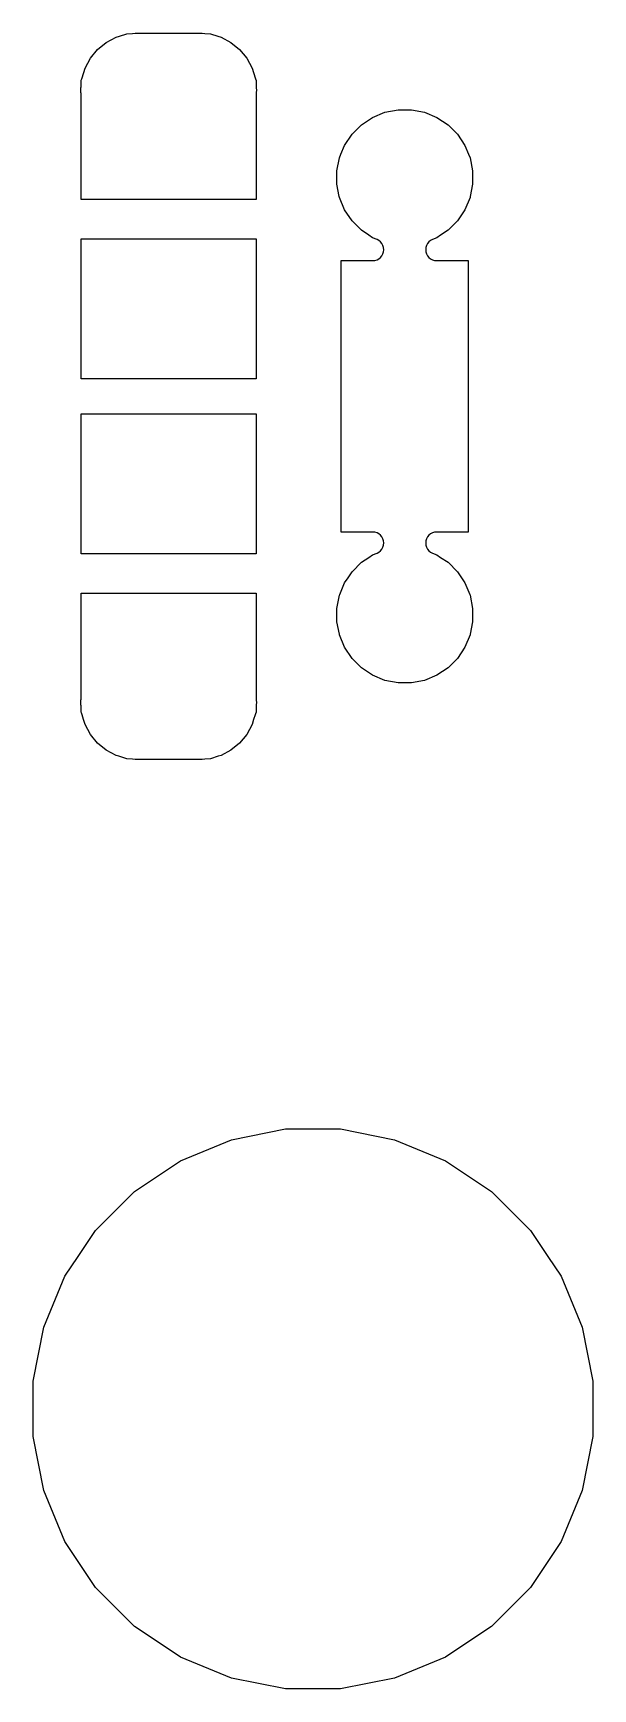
# Model space of a CAD drawing. Extents: x 0 to 140, y -76 to 0.
# Drawn here: x -0.03 to 6.38, y -76.22 to -57.3 of the extents above; entities that cross this region are included whole.
import ezdxf

# ---------------------------------------------------------------- set-up
doc = ezdxf.new("R2010")
doc.units = 0
doc.header["$MEASUREMENT"] = 0
doc.layers.add('BLACK', color=7, linetype='CONTINUOUS')

msp = doc.modelspace()

# ---------------------------------------------------------------- linework, layer by layer
at = {"layer": 'BLACK', "linetype": 'CONTINUOUS'}
for p, q in [((0.92366, -57.3476), (0.96195, -57.336)), ((0.96195, -57.336), (1.04638, -57.3104)), ((1.04638, -57.3104), (1.11014, -57.3041)), ((1.11014, -57.3041), (1.14203, -57.301)), ((1.14203, -57.301), (1.90597, -57.301)), ((1.90597, -57.301), (1.93785, -57.3041)), ((1.93785, -57.3041), (2.00162, -57.3104)), ((2.00162, -57.3104), (2.08605, -57.336)), ((2.08605, -57.336), (2.12434, -57.3476)), ((0.63009, -57.5886), (0.71145, -57.4894)), ((0.71145, -57.4894), (0.81058, -57.4081)), ((0.81058, -57.4081), (0.92366, -57.3476)), ((2.12434, -57.3476), (2.23742, -57.4081)), ((2.23742, -57.4081), (2.33655, -57.4894)), ((2.33655, -57.4894), (2.41791, -57.5886)), ((0.53609, -57.8123), (0.56964, -57.7017)), ((0.56964, -57.7017), (0.56965, -57.7017)), ((0.56965, -57.7017), (0.63009, -57.5886)), ((2.41791, -57.5886), (2.47835, -57.7017)), ((2.47835, -57.7017), (2.47836, -57.7017)), ((2.47836, -57.7017), (2.51191, -57.8123)), ((0.523, -57.8406), (0.53196, -57.8238)), ((0.523, -57.9139), (0.523, -57.8406)), ((0.53196, -57.8238), (0.53609, -57.8123)), ((2.51191, -57.8123), (2.52129, -57.8349)), ((2.52129, -57.8349), (2.525, -57.8405)), ((2.525, -57.8405), (2.525, -57.9139)), ((0.51985, -57.952), (0.5224, -57.9261)), ((0.5224, -57.9779), (0.51985, -57.952)), ((0.5224, -57.9261), (0.523, -57.9139)), ((0.523, -57.9901), (0.5224, -57.9779)), ((0.523, -59.203), (0.523, -57.9901)), ((2.525, -57.9139), (2.5256, -57.9261)), ((2.5256, -57.9779), (2.525, -57.9901)), ((2.525, -57.9901), (2.525, -59.203)), ((2.5256, -57.9261), (2.52815, -57.952)), ((2.52815, -57.952), (2.5256, -57.9779)), ((3.72933, -58.3492), (3.85642, -58.2643)), ((3.85642, -58.2643), (3.85643, -58.2643)), ((3.85643, -58.2643), (3.99765, -58.2058)), ((3.99765, -58.2058), (4.14757, -58.176)), ((3.99765, -58.2058), (3.99765, -58.2058)), ((3.99765, -58.2058), (3.99765, -58.2058)), ((4.14757, -58.176), (4.30043, -58.176)), ((4.30043, -58.176), (4.45035, -58.2058)), ((4.45035, -58.2058), (4.45035, -58.2058)), ((4.45035, -58.2058), (4.45035, -58.2058)), ((4.45035, -58.2058), (4.59157, -58.2643)), ((4.59157, -58.2643), (4.59158, -58.2643)), ((4.59158, -58.2643), (4.71867, -58.3492)), ((3.53632, -58.5844), (3.62124, -58.4573)), ((3.62124, -58.4573), (3.72933, -58.3492)), ((4.71867, -58.3492), (4.82676, -58.4573)), ((4.82676, -58.4573), (4.91168, -58.5844)), ((3.49439, -58.6856), (3.53632, -58.5844)), ((3.53632, -58.5844), (3.53632, -58.5844)), ((4.91168, -58.5844), (4.91168, -58.5844)), ((4.91168, -58.5844), (4.95361, -58.6856)), ((3.448, -58.8756), (3.47782, -58.7257)), ((3.47782, -58.7257), (3.49439, -58.6856)), ((4.95361, -58.6856), (4.97018, -58.7257)), ((4.97018, -58.7257), (5, -58.8756)), ((3.448, -59.0284), (3.448, -58.8756)), ((3.47597, -59.1691), (3.448, -59.0284)), ((5, -59.0284), (4.97203, -59.1691)), ((5, -58.8756), (5, -59.0284)), ((2.525, -59.203), (0.523, -59.203)), ((3.47782, -59.1784), (3.47597, -59.1691)), ((3.53632, -59.3196), (3.47782, -59.1784)), ((4.97018, -59.1784), (4.91168, -59.3196)), ((4.97203, -59.1691), (4.97018, -59.1784)), ((3.62124, -59.4467), (3.53632, -59.3196)), ((3.53632, -59.3196), (3.53632, -59.3196)), ((4.91168, -59.3196), (4.82676, -59.4467)), ((4.91168, -59.3196), (4.91168, -59.3196)), ((3.72933, -59.5548), (3.62124, -59.4467)), ((3.81347, -59.611), (3.72933, -59.5548)), ((4.71867, -59.5548), (4.63453, -59.611)), ((4.82676, -59.4467), (4.71867, -59.5548)), ((0.523, -61.253), (0.523, -59.651)), ((0.523, -59.651), (2.525, -59.651)), ((2.525, -59.651), (2.525, -61.253)), ((3.85643, -59.6397), (3.81347, -59.611)), ((3.90673, -59.6605), (3.85643, -59.6397)), ((3.92834, -59.6721), (3.90673, -59.6605)), ((3.94728, -59.6876), (3.92834, -59.6721)), ((3.96282, -59.7066), (3.94728, -59.6876)), ((3.97437, -59.7282), (3.96282, -59.7066)), ((3.98149, -59.7516), (3.97437, -59.7282)), ((3.98389, -59.776), (3.98149, -59.7516)), ((3.98149, -59.8004), (3.98389, -59.776)), ((4.46651, -59.7516), (4.46411, -59.776)), ((4.46411, -59.776), (4.46651, -59.8004)), ((4.47363, -59.7282), (4.46651, -59.7516)), ((4.48518, -59.7066), (4.47363, -59.7282)), ((4.50072, -59.6876), (4.48518, -59.7066)), ((4.51966, -59.6721), (4.50072, -59.6876)), ((4.54127, -59.6605), (4.51966, -59.6721)), ((4.59157, -59.6397), (4.54127, -59.6605)), ((4.63453, -59.611), (4.59157, -59.6397)), ((3.498, -63.003), (3.498, -59.901)), ((3.498, -59.901), (3.85889, -59.901)), ((3.85889, -59.901), (3.88328, -59.8986)), ((3.88328, -59.8986), (3.90672, -59.8915)), ((3.90672, -59.8915), (3.92834, -59.8799)), ((3.92834, -59.8799), (3.94728, -59.8644)), ((3.94728, -59.8644), (3.96282, -59.8454)), ((3.96282, -59.8454), (3.97437, -59.8238)), ((3.97437, -59.8238), (3.98149, -59.8004)), ((4.46651, -59.8004), (4.47363, -59.8238)), ((4.47363, -59.8238), (4.48518, -59.8454)), ((4.48518, -59.8454), (4.50072, -59.8644)), ((4.50072, -59.8644), (4.51966, -59.8799)), ((4.51966, -59.8799), (4.54127, -59.8915)), ((4.54127, -59.8915), (4.56472, -59.8986)), ((4.56472, -59.8986), (4.58911, -59.901)), ((4.58911, -59.901), (4.95, -59.901)), ((4.95, -59.901), (4.95, -63.003)), ((2.525, -61.253), (0.523, -61.253)), ((0.523, -63.253), (0.523, -61.651)), ((0.523, -61.651), (2.525, -61.651)), ((2.525, -61.651), (2.525, -63.253)), ((3.85889, -63.003), (3.498, -63.003)), ((3.88328, -63.0054), (3.85889, -63.003)), ((3.90672, -63.0125), (3.88328, -63.0054)), ((3.92833, -63.0241), (3.90672, -63.0125)), ((4.54127, -63.0125), (4.51966, -63.0241)), ((4.56472, -63.0054), (4.54127, -63.0125)), ((4.58911, -63.003), (4.56472, -63.0054)), ((4.95, -63.003), (4.58911, -63.003)), ((3.94728, -63.0396), (3.92833, -63.0241)), ((3.96282, -63.0586), (3.94728, -63.0396)), ((3.94728, -63.2164), (3.96282, -63.1974)), ((3.97437, -63.0802), (3.96282, -63.0586)), ((3.96282, -63.1974), (3.97437, -63.1758)), ((3.98149, -63.1036), (3.97437, -63.0802)), ((3.97437, -63.1758), (3.98149, -63.1524)), ((3.98389, -63.128), (3.98149, -63.1036)), ((3.98149, -63.1524), (3.98389, -63.128)), ((4.46651, -63.1036), (4.46411, -63.128)), ((4.46411, -63.128), (4.46651, -63.1524)), ((4.47363, -63.0802), (4.46651, -63.1036)), ((4.46651, -63.1524), (4.47363, -63.1758)), ((4.48518, -63.0586), (4.47363, -63.0802)), ((4.47363, -63.1758), (4.48518, -63.1974)), ((4.50072, -63.0396), (4.48518, -63.0586)), ((4.48518, -63.1974), (4.50072, -63.2164)), ((4.51966, -63.0241), (4.50072, -63.0396)), ((2.525, -63.253), (0.523, -63.253)), ((3.62124, -63.4573), (3.72933, -63.3492)), ((3.72933, -63.3492), (3.81406, -63.2926)), ((3.81406, -63.2926), (3.85643, -63.2643)), ((3.85643, -63.2643), (3.90673, -63.2435)), ((3.90673, -63.2435), (3.92834, -63.2319)), ((3.92834, -63.2319), (3.94728, -63.2164)), ((4.50072, -63.2164), (4.51966, -63.2319)), ((4.51966, -63.2319), (4.54127, -63.2435)), ((4.54127, -63.2435), (4.59157, -63.2643)), ((4.59157, -63.2643), (4.63394, -63.2926)), ((4.63394, -63.2926), (4.71867, -63.3492)), ((4.71867, -63.3492), (4.82676, -63.4573)), ((3.48126, -63.7173), (3.53632, -63.5844)), ((3.53632, -63.5844), (3.5756, -63.5256)), ((3.5756, -63.5256), (3.62124, -63.4573)), ((4.82676, -63.4573), (4.8724, -63.5256)), ((4.8724, -63.5256), (4.91168, -63.5844)), ((4.91168, -63.5844), (4.96674, -63.7173)), ((0.523, -64.9139), (0.523, -63.701)), ((0.523, -63.701), (2.525, -63.701)), ((2.525, -63.701), (2.525, -64.9139)), ((3.448, -63.8756), (3.47782, -63.7257)), ((3.47782, -63.7257), (3.48126, -63.7173)), ((4.96674, -63.7173), (4.97018, -63.7257)), ((4.97018, -63.7257), (5, -63.8756)), ((3.448, -64.0284), (3.448, -63.8756)), ((5, -63.8756), (5, -64.0284)), ((3.47623, -64.1704), (3.448, -64.0284)), ((5, -64.0284), (4.97177, -64.1704)), ((3.47782, -64.1784), (3.47623, -64.1704)), ((3.53632, -64.3196), (3.47782, -64.1784)), ((3.62124, -64.4467), (3.53632, -64.3196)), ((3.53632, -64.3196), (3.53632, -64.3196)), ((4.91168, -64.3196), (4.82676, -64.4467)), ((4.97018, -64.1784), (4.91168, -64.3196)), ((4.91168, -64.3196), (4.91168, -64.3196)), ((4.97177, -64.1704), (4.97018, -64.1784)), ((3.72933, -64.5548), (3.62124, -64.4467)), ((4.82676, -64.4467), (4.71867, -64.5548)), ((3.85642, -64.6397), (3.72933, -64.5548)), ((3.85643, -64.6397), (3.85642, -64.6397)), ((3.99765, -64.6982), (3.85643, -64.6397)), ((4.14757, -64.728), (3.99765, -64.6982)), ((3.99765, -64.6982), (3.99765, -64.6982)), ((3.99765, -64.6982), (3.99765, -64.6982)), ((4.45035, -64.6982), (4.30043, -64.728)), ((4.59157, -64.6397), (4.45035, -64.6982)), ((4.45035, -64.6982), (4.45035, -64.6982)), ((4.45035, -64.6982), (4.45035, -64.6982)), ((4.59158, -64.6397), (4.59157, -64.6397)), ((4.71867, -64.5548), (4.59158, -64.6397)), ((4.30043, -64.728), (4.14757, -64.728)), ((0.51985, -64.952), (0.5224, -64.9261)), ((0.5224, -64.9779), (0.51985, -64.952)), ((0.5224, -64.9261), (0.523, -64.9139)), ((0.523, -64.9901), (0.5224, -64.9779)), ((0.523, -65.0635), (0.523, -64.9901)), ((0.52671, -65.0691), (0.523, -65.0635)), ((0.53609, -65.0917), (0.52671, -65.0691)), ((0.55257, -65.146), (0.53609, -65.0917)), ((2.51191, -65.0917), (2.49543, -65.146)), ((2.51604, -65.0802), (2.51191, -65.0917)), ((2.525, -65.0634), (2.51604, -65.0802)), ((2.525, -64.9139), (2.5256, -64.9261)), ((2.5256, -64.9779), (2.525, -64.9901)), ((2.525, -64.9901), (2.525, -65.0634)), ((2.5256, -64.9261), (2.52815, -64.952)), ((2.52815, -64.952), (2.5256, -64.9779)), ((0.56965, -65.2023), (0.55257, -65.146)), ((0.63009, -65.3154), (0.56965, -65.2023)), ((2.47835, -65.2023), (2.41791, -65.3154)), ((2.49543, -65.146), (2.47835, -65.2023)), ((0.71145, -65.4146), (0.63009, -65.3154)), ((0.81058, -65.4959), (0.71145, -65.4146)), ((2.33655, -65.4146), (2.23742, -65.4959)), ((2.41791, -65.3154), (2.33655, -65.4146)), ((0.92366, -65.5564), (0.81058, -65.4959)), ((0.9556, -65.566), (0.92366, -65.5564)), ((1.04638, -65.5936), (0.9556, -65.566)), ((1.11014, -65.5999), (1.04638, -65.5936)), ((1.14203, -65.603), (1.11014, -65.5999)), ((1.90597, -65.603), (1.14203, -65.603)), ((1.93785, -65.5999), (1.90597, -65.603)), ((2.00162, -65.5936), (1.93785, -65.5999)), ((2.0924, -65.566), (2.00162, -65.5936)), ((2.12434, -65.5564), (2.0924, -65.566)), ((2.23742, -65.4959), (2.12434, -65.5564)), ((2.2416, -69.948), (2.85983, -69.825)), ((2.85983, -69.825), (3.49017, -69.825)), ((3.49017, -69.825), (4.1084, -69.948)), ((1.65923, -70.1892), (2.2416, -69.948)), ((4.1084, -69.948), (4.69077, -70.1892)), ((1.60283, -70.2269), (1.65923, -70.1892)), ((4.69077, -70.1892), (4.74717, -70.2269)), ((1.13512, -70.5394), (1.60283, -70.2269)), ((4.74717, -70.2269), (5.21488, -70.5394)), ((0.6894, -70.9851), (1.13512, -70.5394)), ((5.21488, -70.5394), (5.6606, -70.9851)), ((0.4908, -71.2823), (0.6894, -70.9851)), ((5.6606, -70.9851), (5.8592, -71.2823)), ((0.3392, -71.5092), (0.4908, -71.2823)), ((5.8592, -71.2823), (6.0108, -71.5092)), ((0.09797, -72.0916), (0.3392, -71.5092)), ((6.0108, -71.5092), (6.25203, -72.0916)), ((-0.025, -72.7098), (0.09797, -72.0916)), ((6.25203, -72.0916), (6.375, -72.7098)), ((-0.025, -73.3402), (-0.025, -72.7098)), ((6.375, -72.7098), (6.375, -73.3402)), ((0.09797, -73.9584), (-0.025, -73.3402)), ((6.375, -73.3402), (6.25203, -73.9584)), ((0.3392, -74.5408), (0.09797, -73.9584)), ((6.25203, -73.9584), (6.0108, -74.5408)), ((0.6894, -75.0649), (0.3392, -74.5408)), ((0.3392, -74.5408), (0.3392, -74.5408)), ((6.0108, -74.5408), (5.6606, -75.0649)), ((6.0108, -74.5408), (6.0108, -74.5408)), ((1.13512, -75.5106), (0.6894, -75.0649)), ((5.6606, -75.0649), (5.21488, -75.5106)), ((1.48532, -75.7446), (1.13512, -75.5106)), ((5.21488, -75.5106), (4.86468, -75.7446)), ((1.65923, -75.8608), (1.48532, -75.7446)), ((2.2416, -76.102), (1.65923, -75.8608)), ((4.69077, -75.8608), (4.1084, -76.102)), ((4.86468, -75.7446), (4.69077, -75.8608)), ((2.85983, -76.225), (2.2416, -76.102)), ((3.49017, -76.225), (2.85983, -76.225)), ((4.1084, -76.102), (3.49017, -76.225))]:
    msp.add_line(p, q, dxfattribs=at)

doc.saveas('drawing.dxf')
